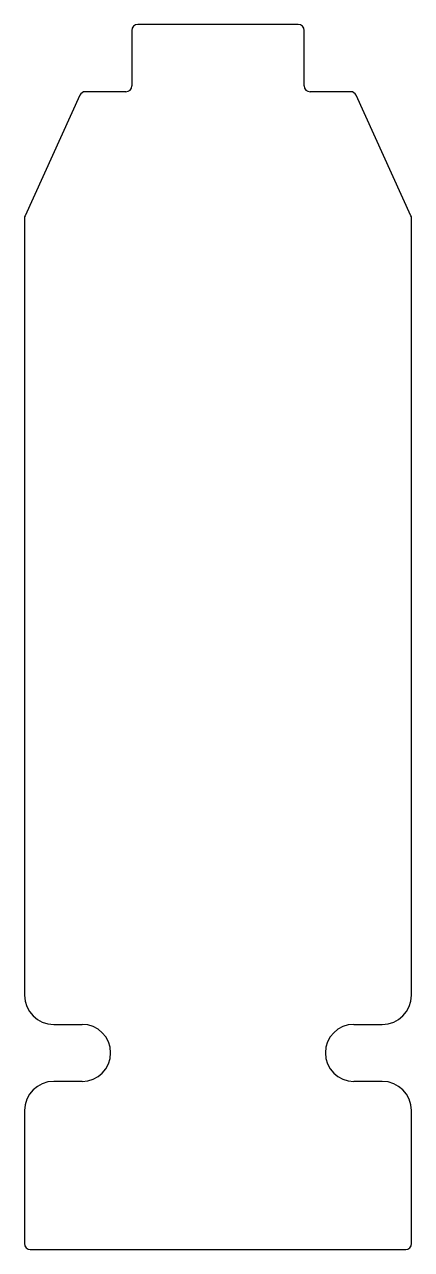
# Model space of a CAD drawing. Header units: millimetres. Extents: x -6.6 to 6.6, y -19.8 to 22.1.
import ezdxf

# ---------------------------------------------------------------- set-up
doc = ezdxf.new("R2010")
doc.units = ezdxf.units.MM

msp = doc.modelspace()

# ---------------------------------------------------------------- linework, layer by layer
at = {"color": 7, "linetype": 'Continuous', "lineweight": 25}
for p, q in [((-2.95, 21.9), (-2.95, 20)), ((2.75, 22.1), (-2.75, 22.1)), ((2.95, 20), (2.95, 21.9)), ((-3.15, 19.8), (-4.545, 19.8)), ((4.545, 19.8), (3.15, 19.8)), ((-4.727, 19.683), (-6.607, 15.558)), ((6.607, 15.558), (4.727, 19.683)), ((-6.625, 15.475), (-6.625, -11.1)), ((6.625, -11.1), (6.625, 15.475)), ((-5.625, -12.1), (-4.65, -12.1)), ((4.65, -12.1), (5.625, -12.1)), ((-4.65, -14.05), (-5.625, -14.05)), ((5.625, -14.05), (4.65, -14.05)), ((-6.625, -15.05), (-6.625, -19.6)), ((6.625, -19.6), (6.625, -15.05)), ((-6.425, -19.8), (6.425, -19.8))]:
    msp.add_line(p, q, dxfattribs=at)
for centre, radius, start, end in [((-2.75, 21.9), 0.2, 90, 180), ((2.75, 21.9), 0.2, 360, 90), ((-4.545, 19.6), 0.2, 90, 155.5038), ((-3.15, 20), 0.2, 270, 0), ((3.15, 20), 0.2, 180, 270), ((4.545, 19.6), 0.2, 24.4962, 90), ((-6.425, 15.475), 0.2, 155.5038, 180), ((6.425, 15.475), 0.2, 0, 24.4962), ((-5.625, -11.1), 1, 180, 270), ((5.625, -11.1), 1, 270, 0), ((-4.65, -13.075), 0.975, 270, 90), ((4.65, -13.075), 0.975, 90, 270), ((-5.625, -15.05), 1, 90, 180), ((5.625, -15.05), 1, 0, 90), ((-6.425, -19.6), 0.2, 180, 270), ((6.425, -19.6), 0.2, 270, 0)]:
    msp.add_arc(centre, radius, start, end, dxfattribs=at)

doc.saveas('drawing.dxf')
